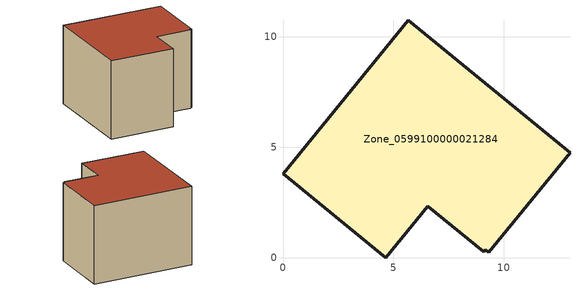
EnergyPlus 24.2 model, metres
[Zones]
Zone_0599100000021284
 floor ground (C_G): 9.08,0.27 6.55,2.33 4.64,0 0,3.8 5.67,10.75 12.99,4.76 9.3,0.25 9.16,0.37 z0
 wall outside (C_F): 5.67,10.75 0,3.8 4.64,0 6.55,2.33 9.08,0.27 9.16,0.37 9.3,0.25 12.99,4.76 5.67,10.75 z0:7.29
 roof outside (C_R): 6.55,2.33 9.08,0.27 9.16,0.37 9.3,0.25 12.99,4.76 5.67,10.75 0,3.8 4.64,0 z7.29
[BUILDING]
Pand.0599100000021284: North Axis=0; Terrain=City; Loads Convergence Tolerance Value=0.04; Temperature Convergence Tolerance Value=0.4; Solar Distribution=FullExterior; Maximum Number of Warmup Days=25; Minimum Number of Warmup Days=1
[Site:Location]
Rotterdam.The.Hague.AP_ZH_NLD Design_Conditions: Latitude=51.96; Longitude=4.45; Time Zone=1; Elevation=-4.5
[SITE:GROUNDTEMPERATURE:BUILDINGSURFACE]
18, 18, 18, 18, 18, 18, 18, 18, 18, 18, 18, 18
[MATERIAL] Thermal Absorptance=0.9; Solar Absorptance=0.7; Visible Absorptance=0.7
Name | Roughness | Thickness | Conductivity | Density | Specific Heat
G.TC.1946-1964 | MediumSmooth | 0.15 | 1 | 540 | 1210
F.TC.1946-1964 | Rough | 0.3 | 0.857143 | 1920 | 840
R.TC.1946-1964 | MediumRough | 0.2 | 0.235294 | 1500 | 1000
[CONSTRUCTION]
C_G: G.TC.1946-1964
C_F: F.TC.1946-1964
C_R: R.TC.1946-1964
[ZONE]
Zone_0599100000021284: Type=1; Multiplier=1; Ceiling Height=Autocalculate; Volume=Autocalculate; Floor Area=autocalculate; Part of Total Floor Area=Yes
[ZONEINFILTRATION:DESIGNFLOWRATE]
Infil_Zone_0599100000021284: Zone or ZoneList or Space or SpaceList=Zone_0599100000021284; Schedule=AlwaysOn; Design Flow Rate Calculation Method=Flow/Area; Flow Rate per Floor Area=0.003; Constant Term Coefficient=1; Temperature Term Coefficient=0; Velocity Term Coefficient=0; Velocity Squared Term Coefficient=0
[HVACTEMPLATE:ZONE:IDEALLOADSAIRSYSTEM]
Zone_0599100000021284: Maximum Heating Supply Air Temperature=50; Minimum Cooling Supply Air Temperature=13; Maximum Heating Supply Air Humidity Ratio=0.0156; Minimum Cooling Supply Air Humidity Ratio=0.0077; Heating Limit=NoLimit; Cooling Limit=NoLimit; Dehumidification Control Type=ConstantSensibleHeatRatio; Cooling Sensible Heat Ratio=0.7; Dehumidification Setpoint=60; Humidification Control Type=None; Humidification Setpoint=30; Outdoor Air Method=None; Outdoor Air Flow Rate per Person=0.00944; Outdoor Air Flow Rate per Zone Floor Area=0; Outdoor Air Flow Rate per Zone=0; Demand Controlled Ventilation Type=None; Outdoor Air Economizer Type=NoEconomizer; Heat Recovery Type=None; Sensible Heat Recovery Effectiveness=0.7; Latent Heat Recovery Effectiveness=0.65
[ZONECONTROL:THERMOSTAT]
ThermostatControl_Zone_0599100000021284: Zone or ZoneList=Zone_0599100000021284; Control Type Schedule=DualSetpointControlType; Control 1=Thermostat_Zone_0599100000021284; Temperature Difference Between Cutout And Setpoint=0
[THERMOSTATSETPOINT:DUALSETPOINT]
Thermostat_Zone_0599100000021284: Heating Setpoint Temperature Schedule=HeatingSetpoint_Zone_0599100000021284; Cooling Setpoint Temperature Schedule=CoolingSetpoint_Zone_0599100000021284
[SCHEDULE:COMPACT]
HeatingSetpoint_Zone_0599100000021284: Through: 12/31, For: AllDays, Until: 24:00, 21
CoolingSetpoint_Zone_0599100000021284: Through: 12/31, For: AllDays, Until: 24:00, 24
DualSetpointControlType: Through: 12/31, For: AllDays, Until: 24:00, 4
AlwaysOn: Through: 12/31, For: AllDays, Until: 24:00, 1
